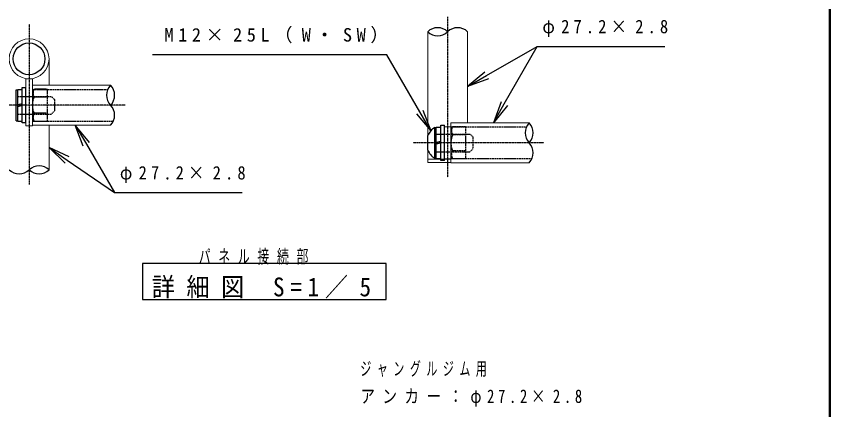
# Model space of a CAD drawing. Units: millimetres, scale not verified, with parts at other scales. Extents: x -19250 to 0, y 0 to 13350.
# Drawn here: x -5545 to 0, y 4548 to 7227 of the extents above; entities that cross this region are included whole.
import ezdxf

# ---------------------------------------------------------------- set-up
doc = ezdxf.new("R2010")
doc.units = ezdxf.units.MM
doc.linetypes.add('USER2', pattern=[6, 3, -1, 1, -1])
doc.linetypes.add('USER4', pattern=[8, 5, -3])
for name, color, linetype, lineweight in [('A3図枠', 7, 'Continuous', 25), ('線', 7, 'Continuous', 13), ('補助', 2, 'Continuous', 25)]:
    doc.layers.add(name, color=color, linetype=linetype, lineweight=lineweight)
doc.styles.add('ＭＳ ゴシック', font='')
doc.styles.get('ＭＳ ゴシック').set_extended_font_data('MS Gothic')

msp = doc.modelspace()

# ---------------------------------------------------------------- linework, layer by layer
at = {"layer": 'A3図枠', "lineweight": 50}
msp.add_line((0, 0), (0, 13350), dxfattribs=at)
at = {"layer": '線', "color": 20, "linetype": 'USER2', "lineweight": 25}
for p, q in [((-2604.385, 7222.369), (-2604.385, 6130.369)), ((-5457.292, 7173.307), (-5457.292, 6081.307)), ((-4801.468, 6621.307), (-5692.792, 6621.307)), ((-1948.561, 6365.445), (-2839.885, 6365.445))]:
    msp.add_line(p, q, dxfattribs=at)
at = {"layer": '線'}
for p, q in [((-2740.385, 7122.369), (-2740.385, 6230.369)), ((-2468.385, 7122.369), (-2468.385, 6501.445)), ((-5321.292, 6757.307), (-5321.292, 6937.307)), ((-5479.792, 6801.307), (-5479.792, 6481.307)), ((-5479.792, 6801.307), (-5434.792, 6801.307)), ((-5434.792, 6801.307), (-5434.792, 6481.307)), ((-5434.792, 6757.307), (-5434.792, 6485.307)), ((-5434.792, 6757.307), (-4901.468, 6757.307)), ((-2581.885, 6501.445), (-2581.885, 6229.445)), ((-2581.885, 6501.445), (-2048.561, 6501.445)), ((-5434.792, 6481.307), (-5479.792, 6481.307)), ((-5434.792, 6485.307), (-4901.468, 6485.307)), ((-5321.292, 6181.307), (-5321.292, 6485.307)), ((-2626.885, 6475.369), (-2626.885, 6255.369)), ((-2626.885, 6475.369), (-2581.885, 6475.369)), ((-2581.885, 6475.369), (-2581.885, 6255.369)), ((-2740.385, 6253.369), (-2581.885, 6253.369)), ((-2740.385, 6230.369), (-2581.885, 6230.369)), ((-2581.885, 6255.369), (-2626.885, 6255.369)), ((-2581.885, 6229.445), (-2048.561, 6229.445))]:
    msp.add_line(p, q, dxfattribs=at)
at = {"layer": '線', "color": 2, "lineweight": 25}
for p, q in [((-5544.792, 6725.939), (-5534.792, 6725.939)), ((-5544.792, 6515.939), (-5544.792, 6725.939)), ((-5534.792, 6513.807), (-5534.792, 6728.807)), ((-5534.792, 6728.807), (-5504.792, 6728.807)), ((-5534.792, 6515.939), (-5534.792, 6725.939)), ((-5504.792, 6501.307), (-5504.792, 6741.307)), ((-5504.792, 6741.307), (-5479.792, 6741.307)), ((-5504.792, 6513.807), (-5504.792, 6728.807)), ((-5479.792, 6501.307), (-5479.792, 6741.307)), ((-5504.792, 6631.02), (-5534.792, 6622.982)), ((-5504.792, 6619.632), (-5534.792, 6611.594)), ((-5544.792, 6515.939), (-5534.792, 6515.939)), ((-5534.792, 6513.807), (-5504.792, 6513.807)), ((-5479.792, 6501.307), (-5504.792, 6501.307)), ((-2691.885, 6470.078), (-2681.885, 6470.078)), ((-2691.885, 6260.078), (-2691.885, 6470.078)), ((-2681.885, 6257.945), (-2681.885, 6472.945)), ((-2681.885, 6472.945), (-2651.885, 6472.945)), ((-2681.885, 6260.078), (-2681.885, 6470.078)), ((-2651.885, 6245.445), (-2651.885, 6485.445)), ((-2651.885, 6485.445), (-2626.885, 6485.445)), ((-2651.885, 6257.945), (-2651.885, 6472.945)), ((-2626.885, 6245.445), (-2626.885, 6485.445)), ((-2739.885, 6315.078), (-2739.885, 6415.078)), ((-2651.885, 6375.159), (-2681.885, 6367.12)), ((-2651.885, 6363.771), (-2681.885, 6355.732)), ((-2691.885, 6260.078), (-2681.885, 6260.078)), ((-2681.885, 6257.945), (-2651.885, 6257.945)), ((-2626.885, 6245.445), (-2651.885, 6245.445))]:
    msp.add_line(p, q, dxfattribs=at)
at = {"layer": '線', "color": 4, "linetype": 'USER4', "lineweight": 25}
for p, q in [((-5423.42, 6731.003), (-5434.792, 6711.307)), ((-5434.792, 6729.307), (-4920.19, 6729.307)), ((-5434.792, 6711.307), (-5434.792, 6531.307)), ((-5334.792, 6731.003), (-5423.42, 6731.003)), ((-5334.792, 6731.003), (-5334.792, 6511.61)), ((-5534.792, 6680.939), (-5304.792, 6680.939)), ((-5334.792, 6676.155), (-5423.42, 6676.155)), ((-5304.792, 6680.939), (-5284.792, 6660.939)), ((-5284.792, 6660.939), (-5284.792, 6580.939)), ((-5534.792, 6560.939), (-5304.792, 6560.939)), ((-5334.792, 6566.459), (-5423.42, 6566.459)), ((-5304.792, 6560.939), (-5284.792, 6580.939)), ((-5423.42, 6511.61), (-5434.792, 6531.307)), ((-5434.792, 6513.307), (-4882.746, 6513.307)), ((-5334.792, 6511.61), (-5423.42, 6511.61)), ((-2570.513, 6475.142), (-2581.885, 6455.445)), ((-2581.885, 6473.445), (-2067.283, 6473.445)), ((-2581.885, 6455.445), (-2581.885, 6275.445)), ((-2481.885, 6475.142), (-2570.513, 6475.142)), ((-2481.885, 6475.142), (-2481.885, 6255.749)), ((-2681.885, 6425.078), (-2451.885, 6425.078)), ((-2481.885, 6420.294), (-2570.513, 6420.294)), ((-2451.885, 6425.078), (-2431.885, 6405.078)), ((-2431.885, 6405.078), (-2431.885, 6325.078)), ((-2451.885, 6305.078), (-2431.885, 6325.078)), ((-2681.885, 6305.078), (-2451.885, 6305.078)), ((-2570.513, 6255.749), (-2581.885, 6275.445)), ((-2481.885, 6310.597), (-2570.513, 6310.597)), ((-2581.885, 6257.445), (-2029.839, 6257.445)), ((-2481.885, 6255.749), (-2570.513, 6255.749))]:
    msp.add_line(p, q, dxfattribs=at)
at = {"layer": '線'}
msp.add_circle((-5457.292, 6937.307), 136, dxfattribs=at)
at = {"layer": '線', "color": 2, "lineweight": 25}
msp.add_circle((-5457.292, 6937.307), 108, dxfattribs=at)
for centre, radius, start, end in [((-2672.385, 7050.969), 98.6, 46.39718, 133.60282), ((-2672.385, 7193.769), 98.6, 226.39718, 313.60282), ((-2536.385, 7050.969), 98.6, 46.39718, 133.60282), ((-4830.068, 6689.307), 98.6, 136.39718, 223.60282), ((-4972.868, 6689.307), 98.6, 316.39718, 43.60282), ((-4972.868, 6553.307), 98.6, 316.39718, 43.60282), ((-1977.161, 6433.445), 98.6, 136.39718, 223.60282), ((-2119.961, 6433.445), 98.6, 316.39718, 43.60282), ((-2627.083, 6365.078), 123.387, 121.68134, 156.09448), ((-2119.961, 6297.445), 98.6, 316.39718, 43.60282), ((-2627.083, 6365.078), 123.387, 203.90552, 238.31866), ((-5525.292, 6252.707), 98.6, 226.39718, 313.60282), ((-5389.292, 6109.907), 98.6, 46.39718, 133.60282), ((-5389.292, 6252.707), 98.6, 226.39718, 313.60282)]:
    msp.add_arc(centre, radius, start, end, dxfattribs=at)
at = {"layer": '線', "color": 4, "linetype": 'USER4', "lineweight": 25}
for centre, radius, start, end in [((-5375.92, 6703.579), 54.848, 150.00001, 209.99999), ((-5296.834, 6621.307), 137.958, 156.57346, 203.42654), ((-5375.92, 6539.035), 54.848, 150.00001, 209.99999), ((-2523.013, 6447.718), 54.848, 150.00001, 209.99999), ((-2443.927, 6365.445), 137.958, 156.57346, 203.42654), ((-2523.013, 6283.173), 54.848, 150.00001, 209.99999)]:
    msp.add_arc(centre, radius, start, end, dxfattribs=at)
at = {"layer": '補助'}
for p, q in [((-2338.481, 6823.803), (-1994.836, 7022.207)), ((-2218.34, 6631.636), (-1994.836, 7022.207)), ((-1994.836, 7022.207), (-1944.836, 7022.207)), ((-1944.836, 7022.207), (-1125.062, 7022.207)), ((-3069.907, 6965.584), (-4617.314, 6965.584)), ((-3019.907, 6965.584), (-3069.907, 6965.584)), ((-2795.045, 6576.113), (-3019.907, 6965.584)), ((-2350.981, 6845.454), (-2468.385, 6748.803)), ((-2468.385, 6748.803), (-2338.481, 6823.803)), ((-2325.981, 6802.152), (-2468.385, 6748.803)), ((-2240.039, 6644.053), (-2292.842, 6501.445)), ((-2292.842, 6501.445), (-2218.34, 6631.636)), ((-2196.642, 6619.219), (-2292.842, 6501.445)), ((-2816.696, 6563.613), (-2720.045, 6446.209)), ((-2720.045, 6446.209), (-2795.045, 6576.113)), ((-2773.395, 6588.613), (-2720.045, 6446.209)), ((-5088.596, 6343.116), (-5142.511, 6485.307)), ((-5045.395, 6368.288), (-5142.511, 6485.307)), ((-5142.511, 6485.307), (-5066.996, 6355.702)), ((-5211.904, 6227.669), (-5321.292, 6333.307)), ((-5183.556, 6268.857), (-5321.292, 6333.307)), ((-5321.292, 6333.307), (-5197.73, 6248.263)), ((-5066.996, 6355.702), (-4874.955, 6026.107)), ((-5197.73, 6248.263), (-4874.955, 6026.107)), ((-4874.955, 6026.107), (-4824.955, 6026.107)), ((-4824.955, 6026.107), (-4005.181, 6026.107))]:
    msp.add_line(p, q, dxfattribs=at)
msp.add_lwpolyline([(-4683.824, 5298.656), (-3024.564, 5298.656), (-3024.564, 5543.656), (-4683.824, 5543.656)], close=True, dxfattribs=at)

# ---------------------------------------------------------------- texts
at = {"layer": '補助', "style": 'ＭＳ ゴシック'}
for s, insert, char_height, attachment_point in [('\\T1.5;M12×25L（W・SW）', (-4534.728, 7146.834), 91.64, 1), ('\\T1.5;\\W0.9;φ27.2×2.8', (-1958.586, 7203.457), 91.64, 1), ('\\T1.5;\\W0.9;φ27.2×2.8', (-4838.705, 6207.357), 91.64, 1), ('\\T1.64;\\W0.65;パネル接続部', (-4301.092, 5535.359), 91.64, 7), ('\\T1.5;\\W0.9;詳細図\\~S=1／5', (-3854.194, 5304.49), 128.3, 8), ('\\T1.5;\\W0.6;ジャングルジム用', (-3199.449, 4872.876), 91.64, 1), ('\\T1.5;\\W0.8;アンカー：φ27.2×2.8', (-3199.449, 4685.376), 91.64, 1)]:
    msp.add_mtext(s, dxfattribs=dict(at, insert=insert, char_height=char_height, attachment_point=attachment_point))

doc.saveas('drawing.dxf')
